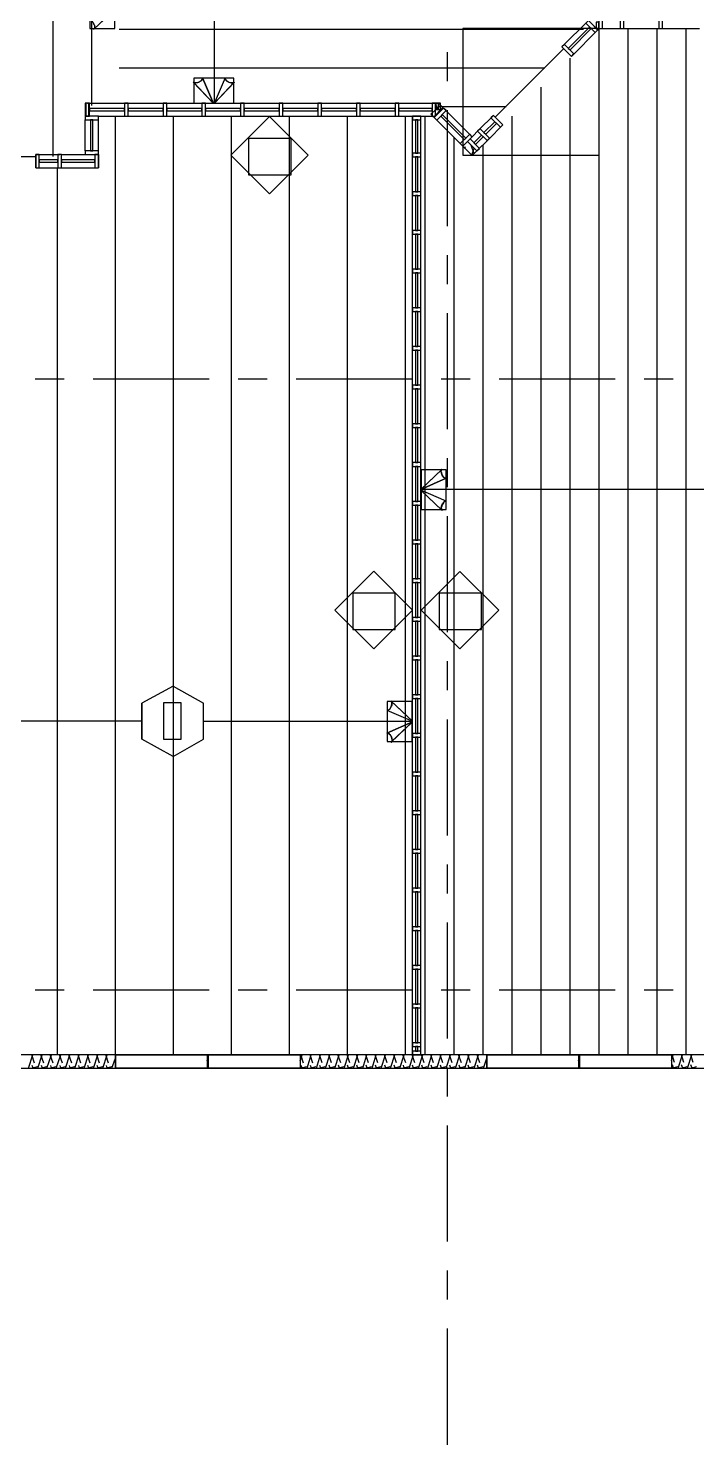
# Model space of a CAD drawing. Extents: x 0 to 3024, y 0 to 2160.
# Drawn here: x 1193.2 to 1400.6, y 1177.3 to 1616.6 of the extents above; entities that cross this region are included whole.
import ezdxf

# ---------------------------------------------------------------- set-up
doc = ezdxf.new("R2010")
doc.units = 0
doc.layers.add('CTR-1st_Phase-Structure_S213-THIRD_FLOOR_FRAMING_PLAN', color=7, linetype='CONTINUOUS')

msp = doc.modelspace()

# ---------------------------------------------------------------- linework, layer by layer
at = {"layer": 'CTR-1st_Phase-Structure_S213-THIRD_FLOOR_FRAMING_PLAN', "color": 7}
for points in [[(1250.879969, 1659.600013), (1250.879969, 1593.300014)], [(1220.159969, 1622.580013), (1213.49997, 1616.280014)], [(1361.759966, 1607.880014), (1358.819966, 1610.820014), (1367.039966, 1619.040014)], [(1368.839966, 1617.180014), (1369.439966, 1616.580014)], [(1370.279966, 1616.580014), (1370.279966, 1618.680014)], [(1213.73997, 1616.580014), (1213.49997, 1616.280014)], [(1361.759966, 1607.880014), (1369.919966, 1616.100014)], [(1369.439966, 1616.580014), (1369.919966, 1616.100014)], [(1369.919966, 1616.100014), (1370.459966, 1616.580014), (1370.279966, 1616.580014)], [(1370.459966, 1616.580014), (1377.479966, 1616.580014)], [(1377.479966, 1616.580014), (1389.479965, 1616.580014)], [(1389.479965, 1616.580014), (1401.479965, 1616.580014)], [(1338.119967, 1589.100014), (1359.359966, 1610.280014)], [(1250.699969, 1593.300014), (1244.399969, 1599.960014)], [(1245.359969, 1599.660014), (1244.759969, 1599.720014), (1244.399969, 1599.960014)], [(1246.799969, 1600.260014), (1246.139969, 1599.900014), (1245.419969, 1599.660014)], [(1247.279969, 1601.220014), (1247.219969, 1600.800014), (1246.799969, 1600.320014)], [(1247.279969, 1601.220014), (1250.699969, 1593.300014)], [(1254.359969, 1601.220014), (1250.879969, 1593.300014)], [(1250.879969, 1593.300014), (1257.239969, 1599.960014)], [(1254.359969, 1601.220014), (1254.359969, 1600.800014), (1254.779969, 1600.320014)], [(1254.839969, 1600.260014), (1255.439969, 1599.900014)], [(1255.499969, 1599.900014), (1256.219969, 1599.660014), (1256.879969, 1599.720014), (1257.239969, 1599.960014)], [(1211.63997, 1593.420014), (1223.639969, 1593.420014)], [(1223.639969, 1593.420014), (1235.639969, 1593.420014)], [(1235.639969, 1593.420014), (1247.639969, 1593.420014)], [(1247.639969, 1593.420014), (1250.579969, 1593.420014)], [(1250.639969, 1593.420014), (1250.939969, 1593.420014)], [(1250.999969, 1593.420014), (1259.639969, 1593.420014)], [(1259.639969, 1593.420014), (1271.639968, 1593.420014)], [(1271.639968, 1593.420014), (1283.639968, 1593.420014)], [(1283.639968, 1593.420014), (1295.639968, 1593.420014)], [(1295.639968, 1593.420014), (1307.639967, 1593.420014)], [(1307.639967, 1593.420014), (1320.539967, 1593.420014)], [(1320.539967, 1593.420014), (1319.639967, 1593.420014), (1319.639967, 1591.380014)], [(1319.639967, 1591.380014), (1321.139967, 1592.820014)], [(1321.139967, 1592.820014), (1320.539967, 1593.420014)], [(1321.379967, 1591.500014), (1321.559967, 1591.320014)], [(1322.519967, 1591.440014), (1330.979967, 1582.980014)], [(1210.85997, 1578.660015), (1210.85997, 1588.200014)], [(1214.99997, 1589.340014), (1223.639969, 1589.340014)], [(1214.99997, 1578.660015), (1214.99997, 1588.200014)], [(1223.639969, 1589.340014), (1235.639969, 1589.340014)], [(1235.639969, 1589.340014), (1247.639969, 1589.340014)], [(1247.639969, 1589.340014), (1259.639969, 1589.340014)], [(1259.639969, 1589.340014), (1271.639968, 1589.340014)], [(1271.639968, 1589.340014), (1283.639968, 1589.340014)], [(1283.639968, 1589.340014), (1295.639968, 1589.340014)], [(1295.639968, 1589.340014), (1307.639967, 1589.340014)], [(1307.639967, 1589.340014), (1312.439967, 1589.340014)], [(1312.439967, 1589.340014), (1315.079967, 1589.340014)], [(1312.439967, 1577.340015), (1312.439967, 1589.340014)], [(1315.079967, 1589.340014), (1318.799967, 1589.340014)], [(1315.079967, 1577.340015), (1315.079967, 1589.340014)], [(1319.579967, 1588.560014), (1328.099967, 1580.040014)], [(1333.079967, 1585.080014), (1337.639967, 1589.580014)], [(1336.019967, 1582.140014), (1340.519966, 1586.700014)], [(1337.639967, 1589.580014), (1340.519966, 1586.700014)], [(1330.979967, 1582.980014), (1333.079967, 1585.080014)], [(1332.419967, 1578.600015), (1336.019967, 1582.140014)], [(1195.55997, 1573.380015), (1195.55997, 1577.520015), (1202.99997, 1577.520015)], [(1203.53997, 1577.520015), (1213.85997, 1577.520015)], [(1214.99997, 1577.520015), (1214.99997, 1573.380015)], [(1312.439967, 1565.340015), (1312.439967, 1577.340015)], [(1315.079967, 1565.340015), (1315.079967, 1577.340015)], [(1165.559971, 1576.800015), (1195.55997, 1576.800015)], [(1195.55997, 1573.380015), (1202.99997, 1573.380015)], [(1202.99997, 1573.380015), (1214.99997, 1573.380015)], [(1312.439967, 1553.340015), (1312.439967, 1565.340015)], [(1315.079967, 1553.340015), (1315.079967, 1565.340015)], [(1312.439967, 1541.340015), (1312.439967, 1553.340015)], [(1315.079967, 1541.340015), (1315.079967, 1553.340015)], [(1312.439967, 1529.340016), (1312.439967, 1541.340015)], [(1315.079967, 1529.340016), (1315.079967, 1541.340015)], [(1312.439967, 1517.340016), (1312.439967, 1529.340016)], [(1315.079967, 1517.340016), (1315.079967, 1529.340016)], [(1312.439967, 1505.340016), (1312.439967, 1517.340016)], [(1315.079967, 1505.340016), (1315.079967, 1517.340016)], [(1312.439967, 1493.340017), (1312.439967, 1505.340016)], [(1315.079967, 1493.340017), (1315.079967, 1505.340016)], [(1312.439967, 1481.340017), (1312.439967, 1493.340017)], [(1315.079967, 1481.340017), (1315.079967, 1493.340017)], [(1312.439967, 1469.340017), (1312.439967, 1481.340017)], [(1315.079967, 1469.340017), (1315.079967, 1481.340017)], [(1315.079967, 1473.540017), (1321.679967, 1479.900017)], [(1322.939967, 1477.020017), (1315.079967, 1473.540017)], [(1321.379967, 1478.940017), (1321.439967, 1479.540017), (1321.679967, 1479.900017)], [(1321.619967, 1478.160017), (1321.439967, 1478.880017)], [(1322.039967, 1477.500017), (1321.619967, 1478.100017)], [(1322.519967, 1477.080017), (1322.039967, 1477.440017)], [(1322.939967, 1477.020017), (1322.519967, 1477.020017)], [(1468.619963, 1473.540017), (1315.079967, 1473.540017)], [(1315.079967, 1473.360017), (1321.679967, 1467.060017)], [(1322.939967, 1469.940017), (1315.079967, 1473.360017)], [(1312.439967, 1457.340018), (1312.439967, 1469.340017)], [(1315.079967, 1457.340018), (1315.079967, 1469.340017)], [(1321.379967, 1468.020017), (1321.439967, 1467.420017), (1321.679967, 1467.060017)], [(1322.039967, 1469.460017), (1321.619967, 1468.800017), (1321.439967, 1468.080017)], [(1322.939967, 1469.940017), (1322.519967, 1469.880017), (1322.039967, 1469.520017)], [(1312.439967, 1445.340018), (1312.439967, 1457.340018)], [(1315.079967, 1445.340018), (1315.079967, 1457.340018)], [(1312.439967, 1433.340018), (1312.439967, 1445.340018)], [(1315.079967, 1433.340018), (1315.079967, 1445.340018)], [(1312.439967, 1421.340018), (1312.439967, 1433.340018)], [(1315.079967, 1421.340018), (1315.079967, 1433.340018)], [(1312.439967, 1409.340019), (1312.439967, 1421.340018)], [(1315.079967, 1409.340019), (1315.079967, 1421.340018)], [(1238.159969, 1412.580019), (1228.499969, 1407.240019), (1228.499969, 1396.080019)], [(1238.159969, 1412.580019), (1247.579969, 1407.240019)], [(1238.159969, 1390.680019), (1228.499969, 1396.080019), (1228.499969, 1407.240019)], [(1238.159969, 1390.680019), (1247.579969, 1396.080019), (1247.579969, 1407.240019)], [(1305.479967, 1405.560019), (1305.839967, 1406.220019), (1306.079967, 1406.940019)], [(1312.439967, 1401.660019), (1305.779967, 1407.960019)], [(1306.079967, 1407.000019), (1306.019967, 1407.600019), (1305.779967, 1407.960019)], [(1312.439967, 1397.340019), (1312.439967, 1409.340019)], [(1315.079967, 1397.340019), (1315.079967, 1409.340019)], [(1228.499969, 1401.660019), (1163.879971, 1401.660019)], [(1247.579969, 1401.660019), (1312.439967, 1401.660019)], [(1304.519967, 1405.080019), (1304.939967, 1405.140019), (1305.419967, 1405.560019)], [(1304.519967, 1405.080019), (1312.439967, 1401.660019)], [(1304.519967, 1398.000019), (1312.439967, 1401.480019)], [(1304.519967, 1398.000019), (1304.939967, 1398.000019), (1305.419967, 1397.580019)], [(1305.479967, 1397.580019), (1305.839967, 1396.920019)], [(1312.439967, 1401.480019), (1305.779967, 1395.120019)], [(1312.439967, 1385.340019), (1312.439967, 1397.340019)], [(1315.079967, 1385.340019), (1315.079967, 1397.340019)], [(1305.839967, 1396.860019), (1306.079967, 1396.140019), (1306.019967, 1395.480019), (1305.779967, 1395.120019)], [(1312.439967, 1373.34002), (1312.439967, 1385.340019)], [(1315.079967, 1373.34002), (1315.079967, 1385.340019)], [(1312.439967, 1361.34002), (1312.439967, 1373.34002)], [(1315.079967, 1361.34002), (1315.079967, 1373.34002)], [(1312.439967, 1349.34002), (1312.439967, 1361.34002)], [(1315.079967, 1349.34002), (1315.079967, 1361.34002)], [(1312.439967, 1337.340021), (1312.439967, 1349.34002)], [(1315.079967, 1337.340021), (1315.079967, 1349.34002)], [(1312.439967, 1325.340021), (1312.439967, 1337.340021)], [(1315.079967, 1325.340021), (1315.079967, 1337.340021)], [(1312.439967, 1313.340021), (1312.439967, 1325.340021)], [(1315.079967, 1313.340021), (1315.079967, 1325.340021)], [(1312.439967, 1301.340021), (1312.439967, 1313.340021)], [(1315.079967, 1301.340021), (1315.079967, 1313.340021)], [(1312.439967, 1298.160022), (1312.439967, 1301.340021)], [(1315.079967, 1298.160022), (1315.079967, 1301.340021)], [(1220.279969, 1298.160022), (1248.779969, 1298.160022)], [(1220.279969, 1298.160022), (1220.279969, 1294.020022)], [(1248.779969, 1298.160022), (1248.779969, 1294.020022)], [(1249.079969, 1298.160022), (1277.579968, 1298.160022)], [(1249.079969, 1298.160022), (1249.079969, 1294.020022)], [(1277.579968, 1298.160022), (1277.579968, 1294.020022)], [(1335.479967, 1298.160022), (1363.979966, 1298.160022)], [(1335.479967, 1298.160022), (1335.479967, 1294.020022)], [(1363.979966, 1298.160022), (1363.979966, 1294.020022)], [(1364.279966, 1298.160022), (1392.779965, 1298.160022)], [(1364.279966, 1298.160022), (1364.279966, 1294.020022)], [(1392.779965, 1298.160022), (1392.779965, 1294.020022)], [(1248.779969, 1294.020022), (1220.279969, 1294.020022)], [(1277.579968, 1294.020022), (1249.079969, 1294.020022)], [(1363.979966, 1294.020022), (1335.479967, 1294.020022)], [(1392.779965, 1294.020022), (1364.279966, 1294.020022)]]:
    msp.add_lwpolyline(points, dxfattribs=at)
at = {"layer": 'CTR-1st_Phase-Structure_S213-THIRD_FLOOR_FRAMING_PLAN', "color": 1}
for points in [[(1200.95997, 1593.780014), (1200.95997, 1627.800013), (1200.95997, 1644.840013)], [(1212.95997, 1605.720014), (1212.95997, 1631.760013), (1212.95997, 1644.840013)], [(1221.479969, 1616.400014), (1243.979969, 1616.400014)], [(1243.979969, 1616.400014), (1342.979966, 1616.400014), (1365.479966, 1616.400014)], [(1370.279966, 1616.400014), (1370.279966, 1593.900014)], [(1379.279966, 1616.580014), (1379.279966, 1594.080014)], [(1388.279965, 1616.580014), (1388.279965, 1594.080014)], [(1397.279965, 1616.580014), (1397.279965, 1594.080014)], [(1323.359967, 1600.260014), (1323.359967, 1609.260014)], [(1212.95997, 1592.700014), (1212.95997, 1605.720014)], [(1221.479969, 1604.400014), (1243.979969, 1604.400014)], [(1243.979969, 1604.400014), (1330.979967, 1604.400014), (1353.479966, 1604.400014)], [(1361.279966, 1607.400014), (1361.279966, 1584.900014)], [(1352.279966, 1598.400014), (1352.279966, 1575.900015)], [(1200.95997, 1576.800015), (1200.95997, 1593.780014)], [(1320.539967, 1592.400014), (1325.759967, 1592.400014)], [(1323.359967, 1555.260015), (1323.359967, 1591.260014)], [(1325.759967, 1592.400014), (1336.199967, 1592.400014), (1341.479966, 1592.400014)], [(1370.279966, 1593.900014), (1370.279966, 1320.660021), (1370.279966, 1298.160022)], [(1379.279966, 1594.080014), (1379.279966, 1320.660021), (1379.279966, 1298.160022)], [(1388.279965, 1594.080014), (1388.279965, 1320.660021), (1388.279965, 1298.160022)], [(1397.279965, 1594.080014), (1397.279965, 1320.660021), (1397.279965, 1298.160022)], [(1220.159969, 1589.340014), (1220.159969, 1566.840015)], [(1238.159969, 1589.340014), (1238.159969, 1566.840015)], [(1256.159969, 1589.340014), (1256.159969, 1566.840015)], [(1274.159968, 1589.340014), (1274.159968, 1566.840015)], [(1292.159968, 1589.340014), (1292.159968, 1566.840015)], [(1310.159967, 1589.340014), (1310.159967, 1566.840015)], [(1316.279967, 1589.340014), (1316.279967, 1566.840015)], [(1343.279966, 1589.400014), (1343.279966, 1566.900015)], [(1325.279967, 1582.860014), (1325.279967, 1560.360015)], [(1361.279966, 1584.900014), (1361.279966, 1320.660021), (1361.279966, 1298.160022)], [(1334.279967, 1580.400014), (1334.279967, 1557.900015)], [(1202.15997, 1573.380015), (1202.15997, 1550.880015)], [(1352.279966, 1575.900015), (1352.279966, 1320.660021), (1352.279966, 1298.160022)], [(1220.159969, 1566.840015), (1220.159969, 1320.660021), (1220.159969, 1298.160022)], [(1238.159969, 1566.840015), (1238.159969, 1320.660021), (1238.159969, 1298.160022)], [(1256.159969, 1566.840015), (1256.159969, 1320.660021), (1256.159969, 1298.160022)], [(1274.159968, 1566.840015), (1274.159968, 1320.660021), (1274.159968, 1298.160022)], [(1292.159968, 1566.840015), (1292.159968, 1320.660021), (1292.159968, 1298.160022)], [(1310.159967, 1566.840015), (1310.159967, 1320.660021), (1310.159967, 1298.160022)], [(1316.279967, 1566.840015), (1316.279967, 1320.660021), (1316.279967, 1298.160022)], [(1343.279966, 1566.900015), (1343.279966, 1320.660021), (1343.279966, 1298.160022)], [(1325.279967, 1560.360015), (1325.279967, 1320.660021), (1325.279967, 1298.160022)], [(1334.279967, 1557.900015), (1334.279967, 1320.660021), (1334.279967, 1298.160022)], [(1202.15997, 1550.880015), (1202.15997, 1320.660021), (1202.15997, 1298.160022)], [(1323.359967, 1537.260016), (1323.359967, 1546.260015)], [(1323.359967, 1492.260017), (1323.359967, 1528.260016)], [(1204.37997, 1507.800016), (1195.37997, 1507.800016)], [(1249.379969, 1507.800016), (1213.37997, 1507.800016)], [(1267.379968, 1507.800016), (1258.379969, 1507.800016)], [(1312.379967, 1507.800016), (1276.379968, 1507.800016)], [(1330.379967, 1507.800016), (1321.379967, 1507.800016)], [(1375.379966, 1507.800016), (1339.379967, 1507.800016)], [(1393.379965, 1507.800016), (1384.379965, 1507.800016)], [(1323.359967, 1474.260017), (1323.359967, 1483.260017)], [(1323.359967, 1429.260018), (1323.359967, 1465.260017)], [(1323.359967, 1411.260019), (1323.359967, 1420.260018)], [(1323.359967, 1366.26002), (1323.359967, 1402.260019)], [(1323.359967, 1348.26002), (1323.359967, 1357.26002)], [(1323.359967, 1303.260021), (1323.359967, 1339.260021)], [(1204.37997, 1318.260021), (1195.37997, 1318.260021)], [(1249.379969, 1318.260021), (1213.37997, 1318.260021)], [(1267.379968, 1318.260021), (1258.379969, 1318.260021)], [(1312.379967, 1318.260021), (1276.379968, 1318.260021)], [(1330.379967, 1318.260021), (1321.379967, 1318.260021)], [(1375.379966, 1318.260021), (1339.379967, 1318.260021)], [(1393.379965, 1318.260021), (1384.379965, 1318.260021)], [(1323.359967, 1285.260022), (1323.359967, 1294.260022)], [(1323.359967, 1240.260023), (1323.359967, 1276.260022)], [(1323.359967, 1222.260023), (1323.359967, 1231.260023)], [(1323.359967, 1177.260025), (1323.359967, 1213.260024)]]:
    msp.add_lwpolyline(points, dxfattribs=at)
at = {"layer": 'CTR-1st_Phase-Structure_S213-THIRD_FLOOR_FRAMING_PLAN', "color": 7}
for points in [[(1212.35997, 1628.880013), (1212.35997, 1616.520014), (1220.099969, 1616.520014), (1220.099969, 1628.880013)], [(1220.159969, 1622.580013), (1212.23997, 1619.160014), (1212.35997, 1619.160014), (1212.53997, 1619.160014), (1212.71997, 1619.100014), (1212.89997, 1618.980014), (1213.01997, 1618.800014), (1213.19997, 1618.620014), (1213.37997, 1618.380014), (1213.49997, 1618.140014), (1213.61997, 1617.840014), (1213.73997, 1617.600014), (1213.79997, 1617.300014), (1213.79997, 1617.060014), (1213.79997, 1616.820014), (1213.73997, 1616.640014), (1213.67997, 1616.460014)], [(1367.399966, 1617.000014), (1360.799966, 1610.400014), (1361.339966, 1609.920014), (1367.939966, 1616.520014)], [(1367.039966, 1619.040014), (1366.199966, 1618.200014), (1369.139966, 1615.320014), (1369.919966, 1616.100014)], [(1369.439966, 1618.560014), (1369.439966, 1616.580014), (1370.279966, 1616.580014), (1370.279966, 1618.560014)], [(1371.419966, 1620.720013), (1370.279966, 1620.720013), (1370.279966, 1616.580014), (1371.419966, 1616.580014)], [(1378.019966, 1620.720013), (1376.879966, 1620.720013), (1376.879966, 1616.580014), (1378.019966, 1616.580014)], [(1390.019965, 1620.720013), (1388.879965, 1620.720013), (1388.879965, 1616.580014), (1390.019965, 1616.580014)], [(1328.099967, 1616.580014), (1328.099967, 1577.220015), (1370.399966, 1577.220015), (1370.399966, 1616.580014)], [(1359.599966, 1611.600014), (1358.819966, 1610.820014), (1361.759966, 1607.880014), (1362.539966, 1608.720014)], [(1250.699969, 1593.300014), (1247.279969, 1601.220014), (1247.279969, 1601.100014), (1247.279969, 1600.920014), (1247.219969, 1600.740014), (1247.099969, 1600.560014), (1246.919969, 1600.380014), (1246.739969, 1600.260014), (1246.499969, 1600.080014), (1246.259969, 1599.960014), (1246.019969, 1599.840014), (1245.719969, 1599.720014), (1245.479969, 1599.660014), (1245.179969, 1599.660014), (1244.939969, 1599.660014), (1244.759969, 1599.720014), (1244.579969, 1599.780014)], [(1244.639969, 1601.160014), (1244.639969, 1593.420014), (1256.999969, 1593.420014), (1256.999969, 1601.160014)], [(1250.879969, 1593.300014), (1256.999969, 1599.780014), (1256.819969, 1599.720014), (1256.639969, 1599.660014), (1256.399969, 1599.660014), (1256.159969, 1599.660014), (1255.859969, 1599.720014), (1255.619969, 1599.840014), (1255.319969, 1599.960014), (1255.079969, 1600.080014), (1254.839969, 1600.260014), (1254.659969, 1600.380014), (1254.539969, 1600.560014), (1254.419969, 1600.740014), (1254.299969, 1600.920014), (1254.299969, 1601.100014), (1254.359969, 1601.220014)], [(1211.99997, 1593.420014), (1210.85997, 1593.420014), (1210.85997, 1589.340014), (1211.99997, 1589.340014)], [(1212.23997, 1593.420014), (1211.09997, 1593.420014), (1211.09997, 1589.340014), (1212.23997, 1589.340014)], [(1223.099969, 1591.740014), (1212.23997, 1591.740014), (1212.23997, 1591.020014), (1223.099969, 1591.020014)], [(1224.239969, 1593.420014), (1223.099969, 1593.420014), (1223.099969, 1589.340014), (1224.239969, 1589.340014)], [(1235.099969, 1591.740014), (1224.239969, 1591.740014), (1224.239969, 1591.020014), (1235.099969, 1591.020014)], [(1236.239969, 1593.420014), (1235.099969, 1593.420014), (1235.099969, 1589.340014), (1236.239969, 1589.340014)], [(1247.099969, 1591.740014), (1236.239969, 1591.740014), (1236.239969, 1591.020014), (1247.099969, 1591.020014)], [(1248.239969, 1593.420014), (1247.099969, 1593.420014), (1247.099969, 1589.340014), (1248.239969, 1589.340014)], [(1259.099969, 1591.740014), (1248.239969, 1591.740014), (1248.239969, 1591.020014), (1259.099969, 1591.020014)], [(1260.239968, 1593.420014), (1259.099969, 1593.420014), (1259.099969, 1589.340014), (1260.239968, 1589.340014)], [(1271.099968, 1591.740014), (1260.239968, 1591.740014), (1260.239968, 1591.020014), (1271.099968, 1591.020014)], [(1272.239968, 1593.420014), (1271.099968, 1593.420014), (1271.099968, 1589.340014), (1272.239968, 1589.340014)], [(1283.099968, 1591.740014), (1272.239968, 1591.740014), (1272.239968, 1591.020014), (1283.099968, 1591.020014)], [(1284.239968, 1593.420014), (1283.099968, 1593.420014), (1283.099968, 1589.340014), (1284.239968, 1589.340014)], [(1295.099968, 1591.740014), (1284.239968, 1591.740014), (1284.239968, 1591.020014), (1295.099968, 1591.020014)], [(1296.239968, 1593.420014), (1295.099968, 1593.420014), (1295.099968, 1589.340014), (1296.239968, 1589.340014)], [(1307.099967, 1591.740014), (1296.239968, 1591.740014), (1296.239968, 1591.020014), (1307.099967, 1591.020014)], [(1308.239967, 1593.420014), (1307.099967, 1593.420014), (1307.099967, 1589.340014), (1308.239967, 1589.340014)], [(1318.559967, 1591.740014), (1308.239967, 1591.740014), (1308.239967, 1591.020014), (1318.559967, 1591.020014)], [(1321.919967, 1592.040014), (1321.139967, 1592.820014), (1318.199967, 1589.940014), (1318.979967, 1589.100014)], [(1319.639967, 1593.420014), (1318.559967, 1593.420014), (1318.559967, 1589.340014), (1319.639967, 1589.340014)], [(1322.879967, 1591.080014), (1322.099967, 1591.860014), (1319.159967, 1588.920014), (1319.999967, 1588.140014)], [(1319.639967, 1593.420014), (1319.639967, 1591.440014), (1320.539967, 1591.440014), (1320.539967, 1593.420014)], [(1319.699967, 1593.420014), (1319.699967, 1591.440014), (1321.139867, 1591.440014), (1321.139867, 1593.420014)], [(1210.85997, 1589.340014), (1210.85997, 1588.200014), (1214.99997, 1588.200014), (1214.99997, 1589.340014)], [(1212.53997, 1588.200014), (1212.53997, 1578.660015), (1213.31997, 1578.660015), (1213.31997, 1588.200014)], [(1268.039968, 1589.220014), (1280.099968, 1577.220015), (1268.039968, 1565.220015), (1256.039969, 1577.220015)], [(1312.439967, 1589.340014), (1312.439967, 1588.200014), (1315.079967, 1588.200014), (1315.079967, 1589.340014)], [(1313.339967, 1588.200014), (1313.339967, 1577.880015), (1314.119967, 1577.880015), (1314.119967, 1588.200014)], [(1328.999967, 1582.560014), (1321.679967, 1589.880014), (1321.199967, 1589.340014), (1328.459967, 1582.080014)], [(1337.999967, 1587.600014), (1334.639967, 1584.300014), (1335.179967, 1583.760014), (1338.539967, 1587.060014)], [(1337.639967, 1589.580014), (1336.799967, 1588.800014), (1339.739967, 1585.920014), (1340.519966, 1586.700014)], [(1261.619968, 1582.440014), (1261.619968, 1571.160015), (1274.759968, 1571.160015), (1274.759968, 1582.440014)], [(1330.979967, 1582.980014), (1330.199967, 1583.760014), (1327.259967, 1580.880014), (1328.099967, 1580.040014)], [(1330.319967, 1582.320014), (1329.539967, 1581.540014), (1332.419967, 1578.600015), (1333.259967, 1579.380015)], [(1333.859967, 1583.460014), (1331.519967, 1581.120014), (1332.059967, 1580.580014), (1334.399967, 1582.920014)], [(1333.499967, 1585.440014), (1332.659967, 1584.660014), (1335.599967, 1581.780014), (1336.379967, 1582.560014)], [(1196.63997, 1577.520015), (1195.55997, 1577.520015), (1195.55997, 1573.380015), (1196.63997, 1573.380015)], [(1203.53997, 1577.520015), (1202.45997, 1577.520015), (1202.45997, 1573.380015), (1203.53997, 1573.380015)], [(1210.85997, 1578.660015), (1210.85997, 1577.520015), (1214.99997, 1577.520015), (1214.99997, 1578.660015)], [(1214.99997, 1577.520015), (1213.85997, 1577.520015), (1213.85997, 1573.380015), (1214.99997, 1573.380015)], [(1312.439967, 1577.880015), (1312.439967, 1576.740015), (1315.079967, 1576.740015), (1315.079967, 1577.880015)], [(1329.539967, 1581.540014), (1328.099967, 1580.040014), (1330.979967, 1577.160015), (1332.419967, 1578.600015)], [(1202.45997, 1575.840015), (1196.63997, 1575.840015), (1196.63997, 1575.060015), (1202.45997, 1575.060015)], [(1213.85997, 1575.840015), (1203.53997, 1575.840015), (1203.53997, 1575.060015), (1213.85997, 1575.060015)], [(1313.339967, 1576.740015), (1313.339967, 1565.880015), (1314.119967, 1565.880015), (1314.119967, 1576.740015)], [(1312.439967, 1565.880015), (1312.439967, 1564.740015), (1315.079967, 1564.740015), (1315.079967, 1565.880015)], [(1313.339967, 1564.740015), (1313.339967, 1553.880015), (1314.119967, 1553.880015), (1314.119967, 1564.740015)], [(1312.439967, 1553.880015), (1312.439967, 1552.740015), (1315.079967, 1552.740015), (1315.079967, 1553.880015)], [(1313.339967, 1552.740015), (1313.339967, 1541.880015), (1314.119967, 1541.880015), (1314.119967, 1552.740015)], [(1312.439967, 1541.880015), (1312.439967, 1540.740015), (1315.079967, 1540.740015), (1315.079967, 1541.880015)], [(1313.339967, 1540.740015), (1313.339967, 1529.880016), (1314.119967, 1529.880016), (1314.119967, 1540.740015)], [(1312.439967, 1529.880016), (1312.439967, 1528.740016), (1315.079967, 1528.740016), (1315.079967, 1529.880016)], [(1313.339967, 1528.740016), (1313.339967, 1517.880016), (1314.119967, 1517.880016), (1314.119967, 1528.740016)], [(1312.439967, 1517.880016), (1312.439967, 1516.740016), (1315.079967, 1516.740016), (1315.079967, 1517.880016)], [(1313.339967, 1516.740016), (1313.339967, 1505.880016), (1314.119967, 1505.880016), (1314.119967, 1516.740016)], [(1312.439967, 1505.880016), (1312.439967, 1504.740016), (1315.079967, 1504.740016), (1315.079967, 1505.880016)], [(1313.339967, 1504.740016), (1313.339967, 1493.880017), (1314.119967, 1493.880017), (1314.119967, 1504.740016)], [(1312.439967, 1493.880017), (1312.439967, 1492.740017), (1315.079967, 1492.740017), (1315.079967, 1493.880017)], [(1313.339967, 1492.740017), (1313.339967, 1481.880017), (1314.119967, 1481.880017), (1314.119967, 1492.740017)], [(1312.439967, 1481.880017), (1312.439967, 1480.740017), (1315.079967, 1480.740017), (1315.079967, 1481.880017)], [(1313.339967, 1480.740017), (1313.339967, 1469.880017), (1314.119967, 1469.880017), (1314.119967, 1480.740017)], [(1315.079967, 1473.540017), (1322.939967, 1477.020017), (1322.819967, 1476.960017), (1322.639967, 1477.020017), (1322.519967, 1477.080017), (1322.339967, 1477.200017), (1322.159967, 1477.320017), (1321.979967, 1477.560017), (1321.799967, 1477.740017), (1321.679967, 1478.040017), (1321.559967, 1478.280017), (1321.499967, 1478.580017), (1321.439967, 1478.820017), (1321.379967, 1479.060017), (1321.379967, 1479.300017), (1321.439967, 1479.540017), (1321.499967, 1479.660017)], [(1315.199967, 1479.660017), (1315.199967, 1467.300017), (1322.939967, 1467.300017), (1322.939967, 1479.660017)], [(1315.079967, 1473.360017), (1321.499967, 1467.240017), (1321.439967, 1467.420017), (1321.379967, 1467.600017), (1321.379967, 1467.840017), (1321.439967, 1468.140017), (1321.499967, 1468.380017), (1321.559967, 1468.680017), (1321.679967, 1468.920017), (1321.799967, 1469.160017), (1321.979967, 1469.400017), (1322.159967, 1469.580017), (1322.339967, 1469.760017), (1322.519967, 1469.880017), (1322.639967, 1469.940017), (1322.819967, 1469.940017), (1322.939967, 1469.940017)], [(1312.439967, 1469.880017), (1312.439967, 1468.740017), (1315.079967, 1468.740017), (1315.079967, 1469.880017)], [(1313.339967, 1468.740017), (1313.339967, 1457.880018), (1314.119967, 1457.880018), (1314.119967, 1468.740017)], [(1312.439967, 1457.880018), (1312.439967, 1456.740018), (1315.079967, 1456.740018), (1315.079967, 1457.880018)], [(1313.339967, 1456.740018), (1313.339967, 1445.880018), (1314.119967, 1445.880018), (1314.119967, 1456.740018)], [(1300.439967, 1448.220018), (1312.439967, 1436.160018), (1300.439967, 1424.160018), (1288.379968, 1436.160018)], [(1312.439967, 1445.880018), (1312.439967, 1444.740018), (1315.079967, 1444.740018), (1315.079967, 1445.880018)], [(1327.139967, 1448.160018), (1339.199967, 1436.100018), (1327.139967, 1424.100018), (1315.139967, 1436.100018)], [(1293.959968, 1441.440018), (1293.959968, 1430.160018), (1307.099967, 1430.160018), (1307.099967, 1441.440018)], [(1313.339967, 1444.740018), (1313.339967, 1433.880018), (1314.119967, 1433.880018), (1314.119967, 1444.740018)], [(1320.719967, 1441.380018), (1320.719967, 1430.100018), (1333.859967, 1430.100018), (1333.859967, 1441.380018)], [(1312.439967, 1433.880018), (1312.439967, 1432.740018), (1315.079967, 1432.740018), (1315.079967, 1433.880018)], [(1313.339967, 1432.740018), (1313.339967, 1421.880018), (1314.119967, 1421.880018), (1314.119967, 1432.740018)], [(1312.439967, 1421.880018), (1312.439967, 1420.740018), (1315.079967, 1420.740018), (1315.079967, 1421.880018)], [(1313.339967, 1420.740018), (1313.339967, 1409.880019), (1314.119967, 1409.880019), (1314.119967, 1420.740018)], [(1235.219969, 1407.360019), (1235.219969, 1396.080019), (1240.679969, 1396.080019), (1240.679969, 1407.360019)], [(1312.439967, 1401.660019), (1305.959967, 1407.780019), (1306.019967, 1407.600019), (1306.079967, 1407.420019), (1306.079967, 1407.180019), (1306.079967, 1406.880019), (1306.019967, 1406.640019), (1305.899967, 1406.340019), (1305.779967, 1406.100019), (1305.659967, 1405.860019), (1305.479967, 1405.620019), (1305.359967, 1405.440019), (1305.179967, 1405.260019), (1304.999967, 1405.140019), (1304.819967, 1405.080019), (1304.639967, 1405.080019), (1304.519967, 1405.080019)], [(1304.639967, 1407.780019), (1304.639967, 1395.420019), (1312.379967, 1395.420019), (1312.379967, 1407.780019)], [(1312.439967, 1409.880019), (1312.439967, 1408.740019), (1315.079967, 1408.740019), (1315.079967, 1409.880019)], [(1313.339967, 1408.740019), (1313.339967, 1397.880019), (1314.119967, 1397.880019), (1314.119967, 1408.740019)], [(1312.439967, 1401.480019), (1304.519967, 1398.000019), (1304.639967, 1398.060019), (1304.819967, 1398.060019), (1304.999967, 1397.940019), (1305.179967, 1397.820019), (1305.359967, 1397.700019), (1305.479967, 1397.520019), (1305.659967, 1397.280019), (1305.779967, 1397.040019), (1305.899967, 1396.740019), (1306.019967, 1396.500019), (1306.079967, 1396.200019), (1306.079967, 1395.960019), (1306.079967, 1395.720019), (1306.019967, 1395.540019), (1305.959967, 1395.360019)], [(1312.439967, 1397.880019), (1312.439967, 1396.740019), (1315.079967, 1396.740019), (1315.079967, 1397.880019)], [(1313.339967, 1396.740019), (1313.339967, 1385.880019), (1314.119967, 1385.880019), (1314.119967, 1396.740019)], [(1312.439967, 1385.880019), (1312.439967, 1384.740019), (1315.079967, 1384.740019), (1315.079967, 1385.880019)], [(1313.339967, 1384.740019), (1313.339967, 1373.88002), (1314.119967, 1373.88002), (1314.119967, 1384.740019)], [(1312.439967, 1373.88002), (1312.439967, 1372.74002), (1315.079967, 1372.74002), (1315.079967, 1373.88002)], [(1313.339967, 1372.74002), (1313.339967, 1361.88002), (1314.119967, 1361.88002), (1314.119967, 1372.74002)], [(1312.439967, 1361.88002), (1312.439967, 1360.74002), (1315.079967, 1360.74002), (1315.079967, 1361.88002)], [(1313.339967, 1360.74002), (1313.339967, 1349.88002), (1314.119967, 1349.88002), (1314.119967, 1360.74002)], [(1312.439967, 1349.88002), (1312.439967, 1348.74002), (1315.079967, 1348.74002), (1315.079967, 1349.88002)], [(1313.339967, 1348.74002), (1313.339967, 1337.880021), (1314.119967, 1337.880021), (1314.119967, 1348.74002)], [(1312.439967, 1337.880021), (1312.439967, 1336.740021), (1315.079967, 1336.740021), (1315.079967, 1337.880021)], [(1313.339967, 1336.740021), (1313.339967, 1325.880021), (1314.119967, 1325.880021), (1314.119967, 1336.740021)], [(1312.439967, 1325.880021), (1312.439967, 1324.740021), (1315.079967, 1324.740021), (1315.079967, 1325.880021)], [(1313.339967, 1324.740021), (1313.339967, 1313.880021), (1314.119967, 1313.880021), (1314.119967, 1324.740021)], [(1312.439967, 1313.880021), (1312.439967, 1312.740021), (1315.079967, 1312.740021), (1315.079967, 1313.880021)], [(1313.339967, 1312.740021), (1313.339967, 1301.880021), (1314.119967, 1301.880021), (1314.119967, 1312.740021)], [(1312.439967, 1301.880021), (1312.439967, 1300.740021), (1315.079967, 1300.740021), (1315.079967, 1301.880021)], [(1313.339967, 1300.740021), (1313.339967, 1299.300022), (1314.119967, 1299.300022), (1314.119967, 1300.740021)], [(646.499984, 1298.160022), (646.499984, 1294.020022), (1641.479959, 1294.020022), (1641.479959, 1298.160022)], [(1220.279969, 1298.160022), (1104.779972, 1298.160022), (1104.779972, 1294.020022), (1220.279969, 1294.020022)], [(1249.079969, 1298.160022), (1248.779969, 1298.160022), (1248.779969, 1294.020022), (1249.079969, 1294.020022)], [(1335.479967, 1298.160022), (1277.579968, 1298.160022), (1277.579968, 1294.020022), (1335.479967, 1294.020022)], [(1312.439967, 1299.300022), (1312.439967, 1298.160022), (1315.079967, 1298.160022), (1315.079967, 1299.300022)], [(1364.279966, 1298.160022), (1363.979966, 1298.160022), (1363.979966, 1294.020022), (1364.279966, 1294.020022)], [(1421.879964, 1298.160022), (1392.779965, 1298.160022), (1392.779965, 1294.020022), (1421.879964, 1294.020022)]]:
    msp.add_lwpolyline(points, close=True, dxfattribs=at)
at = {"layer": 'CTR-1st_Phase-Structure_S213-THIRD_FLOOR_FRAMING_PLAN', "color": 2}
for points in [[(1369.499966, 1616.580014), (1369.439966, 1616.700014)], [(1369.499966, 1616.520014), (1369.499966, 1616.580014)], [(1319.639967, 1592.580014), (1319.939967, 1593.420014)], [(1319.999967, 1592.220014), (1319.639967, 1593.240014)], [(1320.119967, 1591.860014), (1319.999967, 1592.220014)], [(1328.699967, 1579.380015), (1328.939967, 1579.980015)], [(1331.579967, 1577.700015), (1330.679967, 1580.400014)], [(1330.859967, 1577.220015), (1331.639967, 1579.440015)], [(1193.27997, 1294.020022), (1194.65997, 1298.160022)], [(1195.19997, 1295.580022), (1194.29997, 1298.160022)], [(1196.15997, 1294.020022), (1197.53997, 1298.160022)], [(1198.07997, 1295.580022), (1197.17997, 1298.160022)], [(1199.03997, 1294.020022), (1200.41997, 1298.160022)], [(1200.95997, 1295.580022), (1200.05997, 1298.160022)], [(1201.91997, 1294.020022), (1203.29997, 1298.160022)], [(1203.83997, 1295.580022), (1202.93997, 1298.160022)], [(1204.79997, 1294.020022), (1206.17997, 1298.160022)], [(1206.71997, 1295.580022), (1205.81997, 1298.160022)], [(1207.67997, 1294.020022), (1209.05997, 1298.160022)], [(1209.53997, 1295.580022), (1208.69997, 1298.160022)], [(1210.55997, 1294.020022), (1211.93997, 1298.160022)], [(1212.41997, 1295.580022), (1211.57997, 1298.160022)], [(1213.43997, 1294.020022), (1214.81997, 1298.160022)], [(1215.29997, 1295.580022), (1214.45997, 1298.160022)], [(1216.31997, 1294.020022), (1217.69997, 1298.160022)], [(1218.17997, 1295.580022), (1217.33997, 1298.160022)], [(1219.19997, 1294.020022), (1220.279969, 1297.200022)], [(1220.279969, 1298.040022), (1220.219969, 1298.160022)], [(1248.779969, 1296.360022), (1249.079969, 1297.200022)], [(1249.079969, 1298.040022), (1249.019969, 1298.160022)], [(1277.579968, 1296.360022), (1278.179968, 1298.160022)], [(1278.659968, 1295.640022), (1277.819968, 1298.160022)], [(1279.739968, 1294.020022), (1281.059968, 1298.160022)], [(1281.539968, 1295.640022), (1280.699968, 1298.160022)], [(1282.619968, 1294.020022), (1283.939968, 1298.160022)], [(1284.419968, 1295.700022), (1283.579968, 1298.160022)], [(1285.499968, 1294.020022), (1286.819968, 1298.160022)], [(1287.299968, 1295.700022), (1286.459968, 1298.160022)], [(1288.379968, 1294.020022), (1289.699968, 1298.160022)], [(1290.179968, 1295.700022), (1289.339968, 1298.160022)], [(1291.259968, 1294.020022), (1292.579968, 1298.160022)], [(1293.059968, 1295.700022), (1292.219968, 1298.160022)], [(1294.139968, 1294.020022), (1295.459968, 1298.160022)], [(1295.939968, 1295.700022), (1295.099968, 1298.160022)], [(1297.019968, 1294.020022), (1298.339968, 1298.160022)], [(1298.819968, 1295.700022), (1297.979968, 1298.160022)], [(1299.899968, 1294.020022), (1301.219967, 1298.160022)], [(1301.699967, 1295.700022), (1300.859967, 1298.160022)], [(1302.779967, 1294.020022), (1304.099967, 1298.160022)], [(1304.579967, 1295.700022), (1303.739967, 1298.160022)], [(1305.659967, 1294.020022), (1306.979967, 1298.160022)], [(1307.459967, 1295.700022), (1306.619967, 1298.160022)], [(1308.539967, 1294.020022), (1309.859967, 1298.160022)], [(1310.339967, 1295.700022), (1309.499967, 1298.160022)], [(1311.419967, 1294.020022), (1312.739967, 1298.160022)], [(1313.219967, 1295.700022), (1312.379967, 1298.160022)], [(1314.299967, 1294.020022), (1315.619967, 1298.160022)], [(1316.099967, 1295.700022), (1315.259967, 1298.160022)], [(1317.179967, 1294.020022), (1318.499967, 1298.160022)], [(1318.979967, 1295.700022), (1318.139967, 1298.160022)], [(1320.059967, 1294.020022), (1321.379967, 1298.160022)], [(1321.859967, 1295.700022), (1321.019967, 1298.160022)], [(1322.939967, 1294.020022), (1324.259967, 1298.160022)], [(1324.739967, 1295.700022), (1323.899967, 1298.160022)], [(1325.819967, 1294.020022), (1327.139967, 1298.160022)], [(1327.619967, 1295.700022), (1326.779967, 1298.160022)], [(1328.699967, 1294.020022), (1330.019967, 1298.160022)], [(1330.499967, 1295.700022), (1329.659967, 1298.160022)], [(1331.579967, 1294.020022), (1332.899967, 1298.160022)], [(1333.379967, 1295.700022), (1332.539967, 1298.160022)], [(1334.459967, 1294.020022), (1335.479967, 1297.140022)], [(1335.479967, 1298.040022), (1335.419967, 1298.160022)], [(1363.979966, 1296.300022), (1364.279966, 1297.140022)], [(1364.279966, 1298.040022), (1364.219966, 1298.160022)], [(1392.779965, 1296.300022), (1393.379965, 1298.160022)], [(1393.799965, 1295.820022), (1393.019965, 1298.160022)], [(1394.939965, 1294.020022), (1396.259965, 1298.160022)], [(1396.679965, 1295.820022), (1395.899965, 1298.160022)], [(1397.819965, 1294.020022), (1399.139965, 1298.160022)], [(1399.559965, 1295.820022), (1398.779965, 1298.160022)], [(1194.29997, 1294.020022), (1196.09997, 1294.620022), (1196.09997, 1294.620022)], [(1194.71997, 1294.020022), (1194.47997, 1294.860022)], [(1195.43997, 1294.020022), (1194.71997, 1294.260022), (1194.71997, 1294.260022)], [(1197.17997, 1294.020022), (1198.97997, 1294.620022), (1198.97997, 1294.620022)], [(1197.59997, 1294.020022), (1197.35997, 1294.860022)], [(1198.31997, 1294.020022), (1197.59997, 1294.260022), (1197.59997, 1294.260022)], [(1200.05997, 1294.020022), (1201.85997, 1294.620022), (1201.85997, 1294.620022)], [(1200.47997, 1294.020022), (1200.23997, 1294.860022)], [(1201.19997, 1294.020022), (1200.47997, 1294.260022), (1200.47997, 1294.260022)], [(1202.93997, 1294.020022), (1204.73997, 1294.620022), (1204.73997, 1294.620022)], [(1203.35997, 1294.020022), (1203.11997, 1294.860022)], [(1204.07997, 1294.020022), (1203.35997, 1294.260022), (1203.35997, 1294.260022)], [(1205.81997, 1294.020022), (1207.61997, 1294.620022), (1207.61997, 1294.620022)], [(1206.23997, 1294.020022), (1205.99997, 1294.860022)], [(1206.95997, 1294.020022), (1206.23997, 1294.260022), (1206.23997, 1294.260022)], [(1208.69997, 1294.020022), (1210.49997, 1294.620022), (1210.49997, 1294.620022)], [(1209.11997, 1294.020022), (1208.87997, 1294.860022)], [(1209.83997, 1294.020022), (1209.11997, 1294.260022), (1209.11997, 1294.260022)], [(1211.57997, 1294.020022), (1213.37997, 1294.620022), (1213.37997, 1294.620022)], [(1211.99997, 1294.020022), (1211.69997, 1294.860022)], [(1212.71997, 1294.020022), (1211.99997, 1294.260022), (1211.99997, 1294.260022)], [(1214.51997, 1294.020022), (1216.25997, 1294.620022), (1216.25997, 1294.620022)], [(1214.87997, 1294.020022), (1214.57997, 1294.860022)], [(1215.59997, 1294.020022), (1214.87997, 1294.260022), (1214.87997, 1294.260022)], [(1217.39997, 1294.020022), (1219.13997, 1294.620022), (1219.13997, 1294.620022)], [(1217.75997, 1294.020022), (1217.45997, 1294.860022)], [(1218.47997, 1294.020022), (1217.75997, 1294.260022), (1217.75997, 1294.260022)], [(1277.879968, 1294.020022), (1279.619968, 1294.620022), (1279.619968, 1294.620022)], [(1278.239968, 1294.020022), (1277.939968, 1294.920022)], [(1278.959968, 1294.020022), (1278.239968, 1294.260022), (1278.239968, 1294.260022)], [(1280.759968, 1294.020022), (1282.499968, 1294.620022), (1282.499968, 1294.620022)], [(1281.119968, 1294.020022), (1280.819968, 1294.920022)], [(1281.839968, 1294.020022), (1281.119968, 1294.260022), (1281.119968, 1294.260022)], [(1283.639968, 1294.020022), (1285.379968, 1294.620022), (1285.379968, 1294.620022)], [(1283.999968, 1294.020022), (1283.699968, 1294.920022)], [(1284.719968, 1294.020022), (1283.999968, 1294.260022), (1283.999968, 1294.260022)], [(1286.519968, 1294.020022), (1288.259968, 1294.620022), (1288.259968, 1294.620022)], [(1286.879968, 1294.020022), (1286.579968, 1294.980022)], [(1287.599968, 1294.020022), (1286.879968, 1294.260022), (1286.879968, 1294.260022)], [(1289.399968, 1294.020022), (1291.139968, 1294.620022), (1291.139968, 1294.620022)], [(1289.759968, 1294.020022), (1289.459968, 1294.980022)], [(1290.539968, 1294.020022), (1289.759968, 1294.260022), (1289.759968, 1294.260022)], [(1292.279968, 1294.020022), (1294.019968, 1294.620022), (1294.019968, 1294.620022)], [(1292.639968, 1294.020022), (1292.339968, 1294.980022)], [(1293.419968, 1294.020022), (1292.639968, 1294.260022), (1292.639968, 1294.260022)], [(1295.159968, 1294.020022), (1296.899968, 1294.620022), (1296.899968, 1294.620022)], [(1295.519968, 1294.020022), (1295.219968, 1294.980022)], [(1296.299968, 1294.020022), (1295.519968, 1294.260022), (1295.519968, 1294.260022)], [(1298.039968, 1294.020022), (1299.779968, 1294.620022), (1299.779968, 1294.620022)], [(1298.399968, 1294.020022), (1298.099968, 1294.980022)], [(1299.179968, 1294.020022), (1298.399968, 1294.260022), (1298.399968, 1294.260022)], [(1300.919967, 1294.020022), (1302.659967, 1294.620022), (1302.659967, 1294.620022)], [(1301.279967, 1294.020022), (1300.979967, 1294.980022)], [(1302.059967, 1294.020022), (1301.279967, 1294.260022), (1301.279967, 1294.260022)], [(1303.799967, 1294.020022), (1305.539967, 1294.620022), (1305.539967, 1294.620022)], [(1304.159967, 1294.020022), (1303.859967, 1294.980022)], [(1304.939967, 1294.020022), (1304.159967, 1294.260022), (1304.159967, 1294.260022)], [(1306.679967, 1294.020022), (1308.419967, 1294.620022), (1308.419967, 1294.620022)], [(1307.039967, 1294.020022), (1306.739967, 1294.980022)], [(1307.819967, 1294.020022), (1307.039967, 1294.260022), (1307.039967, 1294.260022)], [(1309.559967, 1294.020022), (1311.299967, 1294.620022), (1311.299967, 1294.620022)], [(1309.919967, 1294.020022), (1309.619967, 1294.980022)], [(1310.699967, 1294.020022), (1309.919967, 1294.260022), (1309.919967, 1294.260022)], [(1312.439967, 1294.020022), (1314.179967, 1294.620022), (1314.179967, 1294.620022)], [(1312.799967, 1294.020022), (1312.499967, 1294.980022)], [(1313.579967, 1294.020022), (1312.799967, 1294.260022), (1312.799967, 1294.260022)], [(1315.319967, 1294.020022), (1317.059967, 1294.620022), (1317.059967, 1294.620022)], [(1315.679967, 1294.020022), (1315.379967, 1294.980022)], [(1316.459967, 1294.020022), (1315.679967, 1294.260022), (1315.679967, 1294.260022)], [(1318.199967, 1294.020022), (1319.939967, 1294.620022), (1319.939967, 1294.620022)], [(1318.559967, 1294.020022), (1318.259967, 1294.980022)], [(1319.339967, 1294.020022), (1318.559967, 1294.260022), (1318.559967, 1294.260022)], [(1321.079967, 1294.020022), (1322.819967, 1294.620022), (1322.819967, 1294.620022)], [(1321.439967, 1294.020022), (1321.139967, 1294.980022)], [(1322.219967, 1294.020022), (1321.439967, 1294.260022), (1321.439967, 1294.260022)], [(1323.959967, 1294.020022), (1325.699967, 1294.620022), (1325.699967, 1294.620022)], [(1324.319967, 1294.020022), (1324.019967, 1294.980022)], [(1325.099967, 1294.020022), (1324.319967, 1294.260022), (1324.319967, 1294.260022)], [(1326.839967, 1294.020022), (1328.579967, 1294.620022), (1328.579967, 1294.620022)], [(1327.199967, 1294.020022), (1326.899967, 1294.980022)], [(1327.979967, 1294.020022), (1327.199967, 1294.260022), (1327.199967, 1294.260022)], [(1329.719967, 1294.020022), (1331.459967, 1294.620022), (1331.459967, 1294.620022)], [(1330.079967, 1294.020022), (1329.779967, 1294.980022)], [(1330.859967, 1294.020022), (1330.079967, 1294.260022), (1330.079967, 1294.260022)], [(1332.599967, 1294.020022), (1334.339967, 1294.620022), (1334.339967, 1294.620022)], [(1332.959967, 1294.020022), (1332.659967, 1294.980022)], [(1333.739967, 1294.020022), (1332.959967, 1294.260022), (1332.959967, 1294.260022)], [(1393.079965, 1294.020022), (1394.819965, 1294.620022), (1394.819965, 1294.620022)], [(1393.439965, 1294.020022), (1393.139965, 1295.040022)], [(1394.219965, 1294.020022), (1393.439965, 1294.260022), (1393.439965, 1294.260022)], [(1396.319965, 1294.020022), (1395.959965, 1295.100022)], [(1396.019965, 1294.020022), (1397.699965, 1294.620022), (1397.699965, 1294.620022)], [(1397.099965, 1294.020022), (1396.319965, 1294.260022), (1396.319965, 1294.260022)], [(1399.199965, 1294.020022), (1398.839965, 1295.100022)], [(1398.899965, 1294.020022), (1400.579965, 1294.620022), (1400.579965, 1294.620022)], [(1399.979965, 1294.020022), (1399.199965, 1294.260022), (1399.199965, 1294.260022)]]:
    msp.add_lwpolyline(points, dxfattribs=at)
for points in [[(1220.279969, 1294.020022)], [(1249.079969, 1294.020022)]]:
    msp.add_lwpolyline(points, close=True, dxfattribs=at)

doc.saveas('drawing.dxf')
